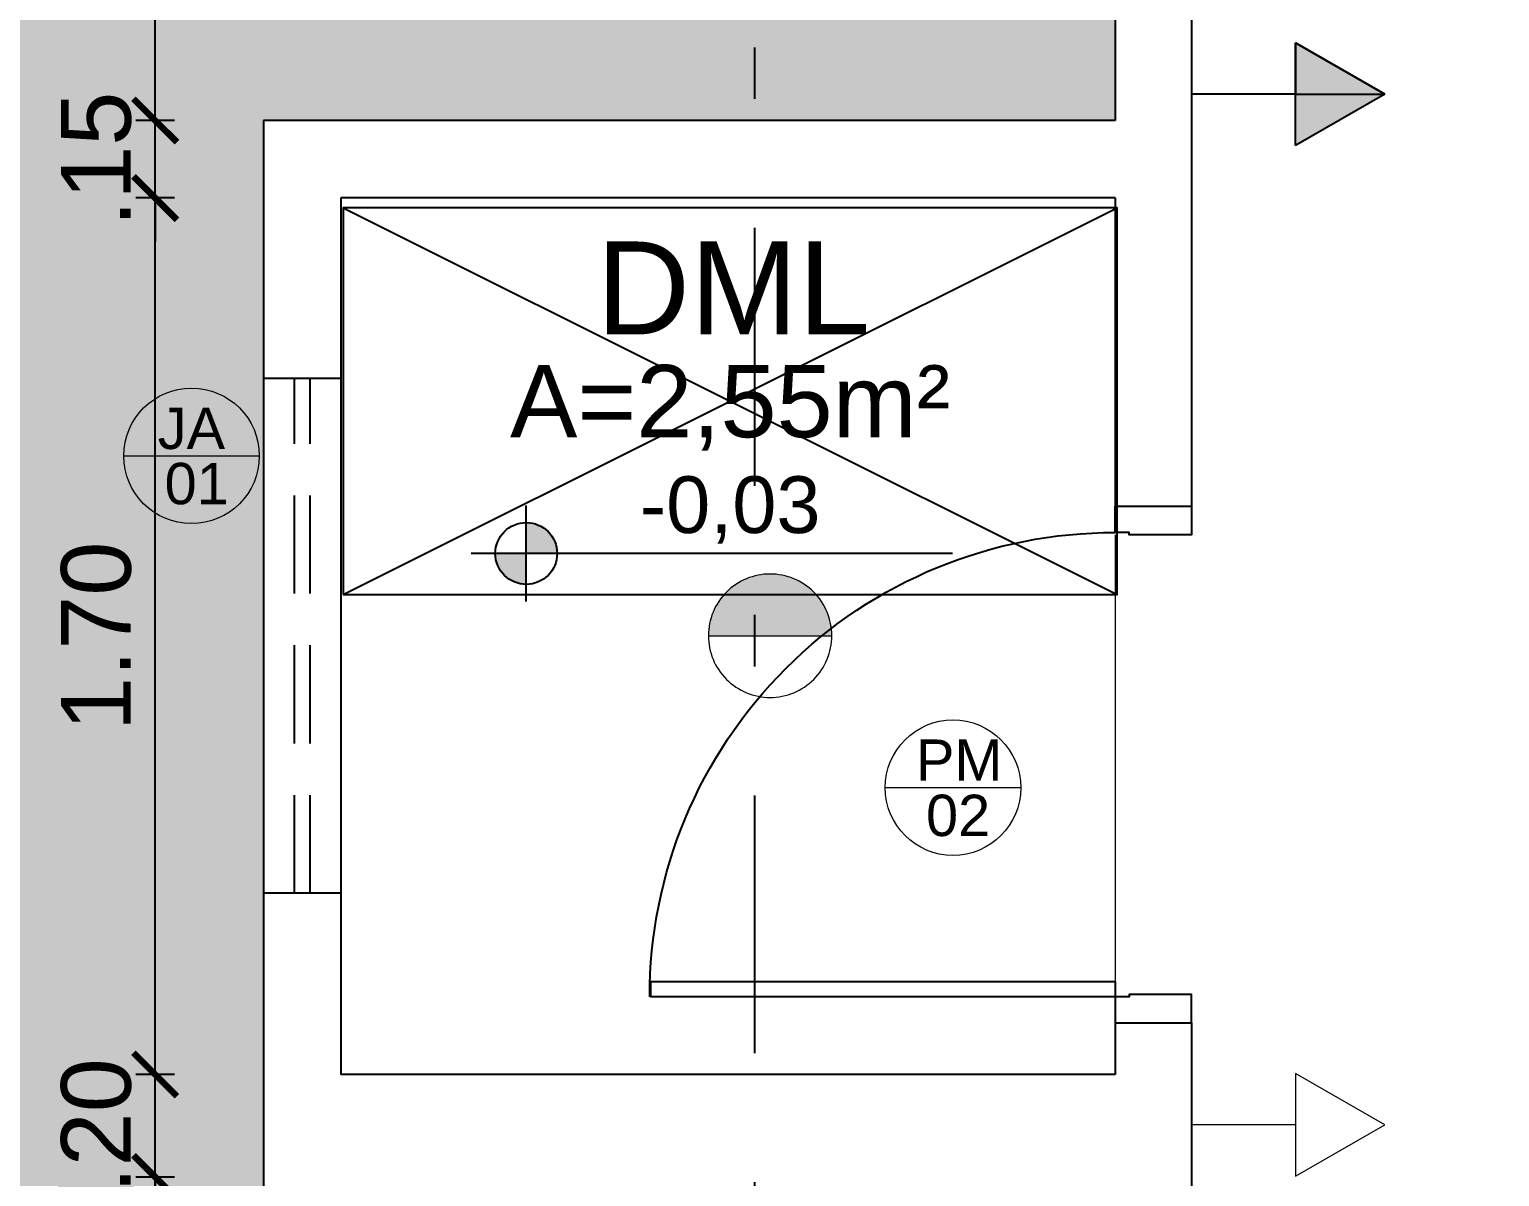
# Model space of a CAD drawing. Header units: inches. Extents: x 44782 to 44933, y 6798 to 6838.
# Drawn here: x 44804.609 to 44807.458, y 6811.336 to 6813.56 of the extents above; entities that cross this region are included whole.
import ezdxf
from ezdxf.enums import TextEntityAlignment as Align

# ---------------------------------------------------------------- set-up
doc = ezdxf.new("R2010")
doc.units = ezdxf.units.IN
doc.header["$MEASUREMENT"] = 0
doc.linetypes.add('DASHDOT', pattern=[1, 0.5, -0.25, 0, -0.25])
doc.linetypes.add('HIDDEN', pattern=[9.524999999999999, 6.349999999999999, -3.174999999999999])
doc.layers.get('Defpoints').update_dxf_attribs({"color": 250})
doc.layers.add('at_Entity', color=7, linetype='Continuous', lineweight=9)
doc.layers.add('at_Text', color=7, linetype='Continuous', lineweight=9)
for name, color, linetype in [('BASCULANTE', 1, 'Continuous'), ('H. PAVER CINZA 1', 252, 'Continuous'), ('linha de corte', 1, 'Continuous'), ('PA', 7, 'Continuous'), ('PAREDES', 4, 'Continuous'), ('PORTAS', 2, 'Continuous'), ('TEXTO01', 7, 'Continuous'), ('TEXTO02', 3, 'Continuous'), ('TEXTO03', 2, 'Continuous')]:
    doc.layers.add(name, color=color, linetype=linetype)
doc.layers.add('TOMADAS', color=150, linetype='Continuous', true_color=0x007fff)
doc.styles.add('Fonte 02', font='ARIALUNI.TTF')
doc.styles.add('FONTE01', font='swissi.ttf')
doc.styles.add('Fonte02', font='arial.ttf')
doc.styles.add('TEXTO1', font='swissko.ttf', dxfattribs={"width": 0.6, "height": 0.1})
doc.dimstyles.new('Esc 1-75', dxfattribs={"dimscale": 0.75, "dimtxt": 0.18, "dimasz": 0.1125, "dimexe": 0.05, "dimexo": 0.05, "dimgap": 0.06, "dimtad": 1, "dimzin": 4, "dimdsep": 46, "dimtxsty": 'Fonte 02', "dimblk": 'ARCHTICK', "dimcen": 0, "dimclrd": 250, "dimclre": 250, "dimadec": 0, "dimazin": 1, "dimtfac": 1, "dimtix": 1, "dimtmove": 1, "dimatfit": 3, "dimldrblk": 'ARCHTICK', "dimfxl": 0, "dimarcsym": 0})

# ---------------------------------------------------------------- blocks, each defined once
blk = doc.blocks.new('A$C31F5746E')
at = {"layer": 'at_Entity', "true_color": 0x007fff}
h = blk.add_hatch(color=150, dxfattribs=at)
h.dxf.hatch_style = 1
h.paths.add_polyline_path([(0.1196241230427404, 0.2392507638614916, 0.4142135798297494), (-1.2848613551e-06, 0.1196253567140957, 0.0022124219662548), (3.3994147088e-06, 0.1185667247737001), (0.2392448451937525, 0.1185667247737001, 0.0022124218902259), (0.2392495294698165, 0.1196253566777159, 0.4142135763024585)])
at = {"layer": 'at_Entity', "color": 150, "true_color": 0x007fff}
for p, q in [((0.1206827542264364, 0.1185667247737001), (-1.2848613551e-06, 0.1185667247737001)), ((0.2392448451937525, 0.1185667247737001), (-1.2848613551e-06, 0.1185667247737001)), ((0.2392450070547056, 0.1185851750342408), (0.1206827542264364, 0.1185667247737001)), ((0.2392448451937525, 0.1185667247737001), (0.1206827542264364, 0.1185667247737001))]:
    blk.add_line(p, q, dxfattribs=at)
for centre, radius, start, end in [((0.1196241190991714, 0.1196253599009651), 0.119625403960706, 89.99999881855739, 180.0000015259954), ((0.11962412550929, 0.1196253599009651), 0.1196254039607041, 359.9999984740047, 90.00000118144264), ((0.1196241190991714, 0.1196253534908465), 0.1196254039607041, 179.9999984740046, 270.0000011814426), ((0.11962412550929, 0.1196253534908465), 0.119625403960706, 269.9999988185573, 1.5259953282e-06)]:
    blk.add_arc(centre, radius, start, end, dxfattribs=at)
blk = doc.blocks.new('A$C05146D35')
at = {"layer": 'PORTAS'}
for points in [[(0.1481250116557931, 1.001465854324124), (3.284367267042398e-07, 1.001465854324124), (3.284367267042398e-07, 0.9464169943912566), (0.1206843675245182, 0.9464169943912566), (0.1206843675245182, 0.9506515220800793), (0.1481250116557931, 0.9506515220800793), (0.1481250116557931, 1.001465854324124)], [(0.1481250116557931, 0.08045608233987878), (0.1481250116557931, 0.05081438853267173), (1.047962145210477, 0.05081438853267173), (1.047962145210477, 0.08045608233987878), (0.1481250116557931, 0.08045608233987878)], [(0.1481250116557931, 5.628135113511235e-08), (3.284367267042398e-07, 5.628135113511235e-08), (3.284367267042398e-07, 0.05504891621421848), (0.1206843675245182, 0.05504891621421848), (0.1206843675245182, 0.05081438853267173), (0.1481250116557931, 0.05081438853267173), (0.1481250116557931, 5.628135113511235e-08)]]:
    blk.add_lwpolyline(points, dxfattribs=at)
blk.add_arc((0.1503214850163204, 0.05081249295835732), 0.899841709872085, 0.000120697246658682, 90.1398565735096, dxfattribs=at)
blk = doc.blocks.new('A$C4BC3063A')
at = {"layer": 'at_Entity', "color": 150, "true_color": 0x007fff}
for p, q in [((0.2011401143972762, -1.99834176e-08), (0.2011401143972762, 0.1990227813184901)), ((0.2011401143972762, 0.1990227813184901), (0.3747557495735236, 0.0995113806675363)), ((0.2011401143972762, 0.0995113806675363), (4.92509571e-08, 0.0995113806675363)), ((0.3747557495735236, 0.0995113806675363), (0.2011401143972762, -1.99834176e-08))]:
    blk.add_line(p, q, dxfattribs=at)
blk = doc.blocks.new('A$C319404A0')
at = {"layer": 'TOMADAS'}
h = blk.add_hatch(color=256, dxfattribs=at)
h.dxf.hatch_style = 1
h.paths.add_polyline_path([(0.37475585078937, 0.0995114422184997), (0.2011402156131226, 0.1990228428694536), (0.2011402156131226, 0.0995114422184997)])
h.paths.add_polyline_path([(0.37475585078937, 0.0995114422184997), (0.2011402156131226, 0.0995114422184997), (0.2011402156131226, 4.15675459e-08)])
for p, q in [((0.2011402156131226, 0.1990228428694536), (0.2011402156131226, 0.0995114422184997)), ((0.37475585078937, 0.0995114422184997), (0.2011402156131226, 0.1990228428694536)), ((0.2011402156131226, 4.15675458e-08), (0.2011402156131226, 0.1990228428694536)), ((0.2011402156131226, 0.1990228428694536), (0.37475585078937, 0.0995114422184997)), ((0.2011402156131226, 0.0995114422184997), (1.504668035e-07, 0.0995114422184997)), ((0.2011402156131226, 0.0995114422184997), (0.37475585078937, 0.0995114422184997)), ((0.37475585078937, 0.0995114422184997), (0.2011402156131226, 4.15675458e-08)), ((0.2011402156131226, 4.15675458e-08), (0.2011402156131226, 0.0995114422184997)), ((0.2011402156131226, 4.15675458e-08), (0.2011402156131226, 0.0995114422184997)), ((0.37475585078937, 0.0995114422184997), (0.2011402156131226, 4.15675458e-08))]:
    blk.add_line(p, q, dxfattribs=at)
blk = doc.blocks.new('_ARCHTICK')
at = {"color": 0, "linetype": 'ByBlock', "const_width": 0.15}
blk.add_lwpolyline([(-0.5, -0.5), (0.5, 0.5)], dxfattribs=at)
blk = doc.blocks.new('*D102')
at = {"layer": 'at_Text', "color": 250, "lineweight": -2, "transparency": 16777216}
for p, q in [((44804.8901427018, 6811.335020094313), (44804.8151427018, 6811.335020094313)), ((44804.8526427018, 6809.635818371051), (44804.8526427018, 6811.335020094313)), ((44804.8901427018, 6809.635818371051), (44804.8151427018, 6809.635818371051))]:
    blk.add_line(p, q, dxfattribs=at)
at = {"layer": 'Defpoints', "color": 0, "transparency": 16777216}
for p in [(44804.8526427018, 6811.335020094313), (44805.21270605608, 6811.335020094313), (44805.24649278715, 6809.635818371051)]:
    blk.add_point(p, dxfattribs=at)
at = {"layer": 'at_Text', "color": 250, "lineweight": -2, "transparency": 16777216, "xscale": 0.084375, "yscale": 0.084375, "zscale": 0.084375}
for p, rotation in [((44804.8526427018, 6811.335020094313), 90), ((44804.8526427018, 6809.635818371051), 270)]:
    blk.add_blockref('_ARCHTICK', p, dxfattribs=dict(at, rotation=rotation))
at = {"layer": 'at_Text', "color": 0, "transparency": 16777216, "insert": (44804.7386693048, 6810.485419232689), "char_height": 0.135, "attachment_point": 5, "rotation": 90, "style": 'Fonte 02'}
blk.add_mtext('1.70', dxfattribs=at)
blk = doc.blocks.new('*D103')
at = {"layer": 'at_Text', "color": 250, "lineweight": -2, "transparency": 16777216}
for p, q in [((44804.8526427018, 6811.533930383215), (44804.8526427018, 6811.618305383216)), ((44804.8901427018, 6811.533930383215), (44804.8151427018, 6811.533930383215)), ((44804.8526427018, 6811.335020094313), (44804.8526427018, 6811.533930383215)), ((44804.8901427018, 6811.335020094313), (44804.8151427018, 6811.335020094313)), ((44804.8526427018, 6811.335020094313), (44804.8526427018, 6811.250645094313))]:
    blk.add_line(p, q, dxfattribs=at)
at = {"layer": 'Defpoints', "color": 0, "transparency": 16777216}
for p in [(44804.8526427018, 6811.533930383215), (44805.21270605608, 6811.533930383215), (44805.21270605608, 6811.335020094313)]:
    blk.add_point(p, dxfattribs=at)
at = {"layer": 'at_Text', "color": 250, "lineweight": -2, "transparency": 16777216, "xscale": 0.084375, "yscale": 0.084375, "zscale": 0.084375}
for p, rotation in [((44804.8526427018, 6811.533930383215), 270), ((44804.8526427018, 6811.335020094313), 90)]:
    blk.add_blockref('_ARCHTICK', p, dxfattribs=dict(at, rotation=rotation))
at = {"layer": 'at_Text', "color": 0, "transparency": 16777216, "insert": (44804.7386693048, 6811.434475238771), "char_height": 0.135, "attachment_point": 5, "rotation": 90, "style": 'Fonte 02'}
blk.add_mtext('.20', dxfattribs=at)
blk = doc.blocks.new('*D104')
at = {"layer": 'at_Text', "color": 250, "lineweight": -2, "transparency": 16777216}
for p, q in [((44804.8901427018, 6813.233132106478), (44804.8151427018, 6813.233132106478)), ((44804.8526427018, 6811.533930383215), (44804.8526427018, 6813.233132106478)), ((44804.8901427018, 6811.533930383215), (44804.8151427018, 6811.533930383215))]:
    blk.add_line(p, q, dxfattribs=at)
at = {"layer": 'Defpoints', "color": 0, "transparency": 16777216}
for p in [(44804.8526427018, 6813.233132106478), (44805.21270605608, 6813.233132106478), (44805.21270605608, 6811.533930383215)]:
    blk.add_point(p, dxfattribs=at)
at = {"layer": 'at_Text', "color": 250, "lineweight": -2, "transparency": 16777216, "xscale": 0.084375, "yscale": 0.084375, "zscale": 0.084375}
for p, rotation in [((44804.8526427018, 6813.233132106478), 90), ((44804.8526427018, 6811.533930383215), 270)]:
    blk.add_blockref('_ARCHTICK', p, dxfattribs=dict(at, rotation=rotation))
at = {"layer": 'at_Text', "color": 0, "transparency": 16777216, "insert": (44804.7386693048, 6812.383531244854), "char_height": 0.135, "attachment_point": 5, "rotation": 90, "style": 'Fonte 02'}
blk.add_mtext('1.70', dxfattribs=at)
blk = doc.blocks.new('*D105')
at = {"layer": 'at_Text', "color": 250, "lineweight": -2, "transparency": 16777216}
for p, q in [((44804.8526427018, 6813.383372856606), (44804.8526427018, 6813.467747856606)), ((44804.8901427018, 6813.383372856606), (44804.8151427018, 6813.383372856606)), ((44804.8526427018, 6813.233132106478), (44804.8526427018, 6813.383372856606)), ((44804.8901427018, 6813.233132106478), (44804.8151427018, 6813.233132106478)), ((44804.8526427018, 6813.233132106478), (44804.8526427018, 6813.148757106477))]:
    blk.add_line(p, q, dxfattribs=at)
at = {"layer": 'Defpoints', "color": 0, "transparency": 16777216}
for p in [(44804.8526427018, 6813.383372856606), (44805.06246530596, 6813.383372856606), (44805.21270605608, 6813.233132106478)]:
    blk.add_point(p, dxfattribs=at)
at = {"layer": 'at_Text', "color": 250, "lineweight": -2, "transparency": 16777216, "xscale": 0.084375, "yscale": 0.084375, "zscale": 0.084375}
for p, rotation in [((44804.8526427018, 6813.383372856606), 270), ((44804.8526427018, 6813.233132106478), 90)]:
    blk.add_blockref('_ARCHTICK', p, dxfattribs=dict(at, rotation=rotation))
at = {"layer": 'at_Text', "color": 0, "transparency": 16777216, "insert": (44804.7386693048, 6813.308252481549), "char_height": 0.135, "attachment_point": 5, "rotation": 90, "style": 'Fonte 02'}
blk.add_mtext('.15', dxfattribs=at)
blk = doc.blocks.new('*D106')
at = {"layer": 'at_Text', "color": 250, "lineweight": -2, "transparency": 16777216}
for p, q in [((44804.8901427018, 6814.88366429097), (44804.8151427018, 6814.88366429097)), ((44804.8526427018, 6813.383372856606), (44804.8526427018, 6814.88366429097)), ((44804.8901427018, 6813.383372856606), (44804.8151427018, 6813.383372856606))]:
    blk.add_line(p, q, dxfattribs=at)
at = {"layer": 'Defpoints', "color": 0, "transparency": 16777216}
for p in [(44804.8526427018, 6814.88366429097), (44806.71299749045, 6814.88366429097), (44805.06246530596, 6813.383372856606)]:
    blk.add_point(p, dxfattribs=at)
at = {"layer": 'at_Text', "color": 250, "lineweight": -2, "transparency": 16777216, "xscale": 0.084375, "yscale": 0.084375, "zscale": 0.084375}
for p, rotation in [((44804.8526427018, 6814.88366429097), 90), ((44804.8526427018, 6813.383372856606), 270)]:
    blk.add_blockref('_ARCHTICK', p, dxfattribs=dict(at, rotation=rotation))
at = {"layer": 'at_Text', "color": 0, "transparency": 16777216, "insert": (44804.7386693048, 6814.133518573795), "char_height": 0.135, "attachment_point": 5, "rotation": 90, "style": 'Fonte 02'}
blk.add_mtext('1.50', dxfattribs=at)
blk = doc.blocks.new('*D111')
at = {"layer": 'at_Text', "color": 250, "lineweight": -2, "transparency": 16777216}
for p, q in [((44804.51404987974, 6814.88366429097), (44804.43904987974, 6814.88366429097)), ((44804.47654987974, 6809.485577620922), (44804.47654987974, 6814.88366429097)), ((44804.51404987974, 6809.485577620922), (44804.43904987974, 6809.485577620922))]:
    blk.add_line(p, q, dxfattribs=at)
at = {"layer": 'Defpoints', "color": 0, "transparency": 16777216}
for p in [(44804.47654987974, 6814.88366429097), (44805.06246530596, 6814.88366429097), (44805.06246530596, 6809.485577620922)]:
    blk.add_point(p, dxfattribs=at)
at = {"layer": 'at_Text', "color": 250, "lineweight": -2, "transparency": 16777216, "xscale": 0.084375, "yscale": 0.084375, "zscale": 0.084375}
for p, rotation in [((44804.47654987974, 6814.88366429097), 90), ((44804.47654987974, 6809.485577620922), 270)]:
    blk.add_blockref('_ARCHTICK', p, dxfattribs=dict(at, rotation=rotation))
at = {"layer": 'at_Text', "color": 0, "transparency": 16777216, "insert": (44804.36257648274, 6812.184620955954), "char_height": 0.135, "attachment_point": 5, "rotation": 90, "style": 'Fonte 02'}
blk.add_mtext('5.40', dxfattribs=at)
blk = doc.blocks.new('Leg_Ambiente05_50')
at = {"layer": 'TEXTO01', "linetype": 'Continuous', "ltscale": 0.0001}
h = blk.add_hatch(color=256, dxfattribs=at)
h.paths.add_polyline_path([(-0.2634607074826363, -0.1569617946048538), (-0.2634607074826363, -0.1969020940711061), (-0.2235204078999686, -0.1969020940711061, 0.4142135623730951)])
h.paths.add_polyline_path([(-0.2634607074826363, -0.1969020940711061), (-0.3034010070653039, -0.1969020940711061, 0.4142135623730951), (-0.2634607074826363, -0.2368423935373585)])
at = {"layer": 'Defpoints'}
for p, q in [((-0.5000000000002274, -0.2499999999998863), (0.4999999999997728, 0.2500000000001137)), ((-0.5000000000002274, 0.2500000000001137), (0.4999999999997728, -0.2499999999998863))]:
    blk.add_line(p, q, dxfattribs=at)
blk.add_lwpolyline([(-0.5000000000002274, -0.2499999999998863), (0.4999999999997728, -0.2499999999998863), (0.4999999999997728, 0.2500000000001137), (-0.5000000000002274, 0.2500000000001137)], close=True, dxfattribs=at)
at = {"layer": 'TEXTO01', "linetype": 'Continuous', "ltscale": 0.0001}
for p, q in [((-0.2634607074826363, -0.2589424156000177), (-0.2634607074826363, -0.1348617725421946)), ((0.287420100574991, -0.1969020940711061), (-0.3344114823078144, -0.1969020940711061))]:
    blk.add_line(p, q, dxfattribs=at)
blk.add_circle((-0.2634607074826363, -0.1969020940711061), 0.0399402995244032, dxfattribs=at)
at = {"layer": 'TEXTO01', "style": 'FONTE01'}
blk.add_attdef('NÍVEL', text='', height=0.08, dxfattribs=at).set_placement((-2.274e-13, -0.1338115858394531), align=Align.MIDDLE_CENTER)
at = {"layer": 'TEXTO02', "style": 'Fonte02'}
blk.add_attdef('ÁREA', text='', height=0.1, dxfattribs=at).set_placement((-2.274e-13, 0.0311442388289152), align=Align.MIDDLE_CENTER)
at = {"layer": 'TEXTO03', "style": 'Fonte02'}
for tag, p in [('AMB1', (0.0037034137728824, 0.5300925262948795)), ('AMB1', (-2.274e-13, 0.3710523287248861)), ('AMB2', (0, 0.2035867226885557))]:
    blk.add_attdef(tag, text='', height=0.12, dxfattribs=at).set_placement(p, align=Align.MIDDLE_CENTER)

msp = doc.modelspace()

# ---------------------------------------------------------------- hatches: boundary and pattern name
at = {"layer": 'H. PAVER CINZA 1'}
msp.add_hatch(color=256, dxfattribs=at).paths.add_polyline_path([(44814.21022252848, 6836.228431143476), (44804.71331426693, 6836.228431143477), (44804.71331426693, 6830.479077367501), (44804.71331426693, 6825.030205091779), (44793.31617792632, 6825.030205091779), (44793.31617792632, 6816.032688619403), (44793.81556971548, 6816.032688619403), (44793.81556971549, 6815.882447869276), (44793.31617792632, 6815.882447869251), (44793.31617792632, 6814.384272501815), (44804.56307351679, 6814.384272501815), (44804.56307351679, 6809.485577620922), (44805.06246530596, 6809.485577620922), (44805.06246530596, 6813.383372856605), (44806.71299749045, 6813.383372856605), (44806.71299749045, 6814.883664290968), (44793.81556971549, 6814.883664290968), (44793.81556971549, 6818.682004382201), (44795.36453068863, 6818.6820043822), (44795.36453068863, 6820.681687605716), (44793.81556971549, 6820.681687605716), (44793.81556971549, 6824.482143763853), (44805.21270605608, 6824.482143763853), (44805.21270605608, 6830.978469156654), (44805.21270605608, 6834.878380459239), (44813.71083073931, 6834.878380459239), (44813.71083073931, 6826.431041381693), (44810.8604886207, 6826.431041381693), (44810.8604886207, 6824.482143763853), (44826.95529348639, 6824.482143763853), (44826.95529348639, 6818.682004382199), (44826.95529348639, 6815.423261351283), (44827.45680134245, 6815.423261351283), (44827.45680134245, 6825.030205091779), (44814.21022252848, 6825.030205091779)])

# ---------------------------------------------------------------- linework, layer by layer
at = {"layer": 'BASCULANTE', "linetype": 'HIDDEN', "ltscale": 0.03}
for p, q in [((44805.06246530596, 6812.88398106745), (44805.21270605608, 6812.88398106745)), ((44805.1226210733, 6811.885197489145), (44805.1226210733, 6812.88398106745)), ((44805.1529468062, 6811.885197489145), (44805.15294680619, 6812.88398106745)), ((44805.21270605608, 6811.885197489144), (44805.06246530596, 6811.885197489144))]:
    msp.add_line(p, q, dxfattribs=at)
at = {"layer": 'linha de corte', "color": 6, "linetype": 'DASHDOT'}
msp.add_line((44806.0146954124, 6799.47512699875), (44806.0146954124, 6837.293059746654), dxfattribs=at)
at = {"layer": 'PA', "color": 0, "lineweight": 5}
msp.add_line((44806.71299749045, 6812.580347377606), (44806.71299749045, 6811.688979299429), dxfattribs=at)
at = {"layer": 'PAREDES'}
for p, q in [((44806.86112217367, 6818.6820043822), (44806.86112217367, 6812.635396237539)), ((44806.71299749045, 6814.883664290968), (44806.71299749045, 6813.383372856605)), ((44806.71299749045, 6814.384272501815), (44806.71299749045, 6813.383372856605)), ((44806.71299749045, 6814.384272501815), (44806.71299749045, 6813.383372856605)), ((44805.06246530596, 6813.383372856605), (44805.06246530596, 6809.485577620922)), ((44805.06246530596, 6813.383372856605), (44805.06246530596, 6809.485577620922)), ((44806.71299749045, 6813.383372856605), (44805.06246530596, 6813.383372856605)), ((44805.06246530596, 6813.383372856605), (44805.06246530596, 6809.485577620922)), ((44806.71299749045, 6813.233132106478), (44805.21270605608, 6813.233132106478)), ((44805.21270605608, 6813.233132106478), (44805.21270605608, 6811.533930383214)), ((44806.71299749045, 6813.233132106478), (44806.71299749045, 6812.635396237539)), ((44806.71299749045, 6811.633930439496), (44806.71299749045, 6811.533930383214)), ((44806.86112217367, 6811.633930439496), (44806.86112217367, 6810.91392278058)), ((44806.71299749045, 6811.533930383214), (44805.21270605608, 6811.533930383214))]:
    msp.add_line(p, q, dxfattribs=at)
at = {"layer": 'TEXTO01', "lineweight": 9}
for p, q in [((44804.79295560649, 6812.733268331151), (44805.05560748541, 6812.733268331151)), ((44806.26857762363, 6812.09005630709), (44806.53122950255, 6812.09005630709))]:
    msp.add_line(p, q, dxfattribs=at)
for centre in [(44804.92310173711, 6812.733234396589), (44806.39872375425, 6812.090022372528)]:
    msp.add_circle(centre, 0.1313259394610978, dxfattribs=at)

# ---------------------------------------------------------------- block references
ref = msp.add_blockref('Leg_Ambiente05_50', (44805.96689499488, 6812.839340050639), dxfattribs=dict(xscale=1.5, yscale=1.5, zscale=1.5))
ref.add_attrib('AMB2', 'DML', dxfattribs={"layer": 'TEXTO03', "height": 0.18, "style": 'Fonte02'}).set_placement((44805.97303414907, 6813.058904726924), align=Align.MIDDLE_CENTER)
ref.add_attrib('ÁREA', 'A=2,55m²', dxfattribs={"layer": 'TEXTO02', "height": 0.14, "style": 'Fonte02'}).set_placement((44805.96699731416, 6812.839340050639), align=Align.MIDDLE_CENTER)
ref.add_attrib('NÍVEL', '-0,03', dxfattribs={"layer": 'TEXTO01', "height": 0.11, "style": 'FONTE01'}).set_placement((44805.96689499488, 6812.638622672232), align=Align.MIDDLE_CENTER)
at = {"xscale": -1}
msp.add_blockref('A$C05146D35', (44806.86112283054, 6811.633930383215), dxfattribs=at)
at = {"layer": 'PORTAS'}
msp.add_blockref('A$C31F5746E', (44805.92469622353, 6812.264963924807), dxfattribs=at)
at = {"layer": 'TOMADAS'}
msp.add_blockref('A$C319404A0', (44806.86112202321, 6813.334647020063), dxfattribs=at)
at = {"layer": 'TOMADAS', "xscale": -1, "rotation": 180}
msp.add_blockref('A$C4BC3063A', (44806.86112212442, 6811.536032451004), dxfattribs=at)

# ---------------------------------------------------------------- texts
at = {"layer": 'TEXTO01', "lineweight": 9, "ltscale": 0.0001, "char_height": 0.0800833509761149, "width": 0.2405154779692715, "attachment_point": 1, "style": 'TEXTO1'}
for s, insert in [('{\\fSansSerif|b0|i0|c2|p2;\\W1;JA}', (44804.85753603255, 6812.826599223622)), ('{\\fSansSerif|b0|i0|c2|p2;\\W1;01}', (44804.8708458899, 6812.719574423382)), ('{\\fSansSerif|b0|i0|c2|p2;\\W1;PM}', (44806.32695007085, 6812.183387199561)), ('{\\fSansSerif|b0|i0|c2|p2;\\W1;02}', (44806.34646790704, 6812.076362399322))]:
    msp.add_mtext(s, dxfattribs=dict(at, insert=insert))

# ---------------------------------------------------------------- dimensions: what is measured, and where the dimension line sits
at = {"layer": 'at_Text'}
for base, p1, p2, picture, middle in [((44804.47654987974, 6814.88366429097), (44805.06246530596, 6809.485577620922), (44805.06246530596, 6814.88366429097), '*D111', (44804.36257648274, 6812.184620955954)), ((44804.8526427018, 6814.88366429097), (44805.06246530596, 6813.383372856606), (44806.71299749045, 6814.88366429097), '*D106', (44804.7386693048, 6814.133518573795)), ((44804.8526427018, 6813.383372856606), (44805.21270605608, 6813.233132106478), (44805.06246530596, 6813.383372856606), '*D105', (44804.7386693048, 6813.308252481549)), ((44804.8526427018, 6813.233132106478), (44805.21270605608, 6811.533930383215), (44805.21270605608, 6813.233132106478), '*D104', (44804.7386693048, 6812.383531244854)), ((44804.8526427018, 6811.533930383215), (44805.21270605608, 6811.335020094313), (44805.21270605608, 6811.533930383215), '*D103', (44804.7386693048, 6811.434475238771)), ((44804.8526427018, 6811.335020094313), (44805.24649278715, 6809.635818371051), (44805.21270605608, 6811.335020094313), '*D102', (44804.7386693048, 6810.485419232689))]:
    dim = msp.add_linear_dim(base=base, p1=p1, p2=p2, angle=90, dimstyle='Esc 1-75', dxfattribs=at)
    dim.commit()
    dim.dimension.update_dxf_attribs({"geometry": picture, "text_midpoint": middle})

doc.saveas('drawing.dxf')
